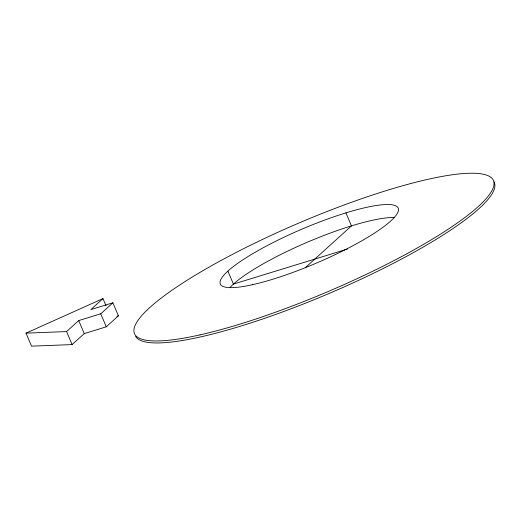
<?xml version="1.0" encoding="UTF-8"?>
<svg xmlns="http://www.w3.org/2000/svg" width="520" height="520" viewBox="0 0 520 520"><rect width="100%" height="100%" fill="white"/><g stroke="black" fill="none" stroke-linecap="round" stroke-linejoin="round"><path stroke-width="0.78" d="M26 333.151L66.573 331.572L78.702 320.58L100.744 313.807L112.879 302.815L118.424 315.822L106.294 326.814L84.253 333.587L72.118 344.578L31.551 346.157L26 333.151L102.966 298.603L106.054 305.832M102.966 298.603L90.838 309.595L112.879 302.815M305.201 267.793L351.475 225.881L345.93 212.875M116.903 316.29L118.424 315.822M347.373 249.08L233.422 284.102L227.87 271.096M100.744 313.807L106.294 326.814M78.702 320.58L84.253 333.587M66.573 331.572L72.118 344.578M230.152 287.313A96.733 18.46 -23.1 0 1 308.055 241.904A96.733 18.46 -23.1 0 1 394.231 217.522M494 181.877A195.143 37.239 -23.1 0 1 332.865 291.856A195.143 37.239 -23.1 0 1 135.629 336.291M200.025 334.861A195.143 37.239 -23.1 0 0 491.719 190.996A195.143 37.239 -23.1 0 0 250.153 245.414A195.143 37.239 -23.1 0 0 200.025 334.861M252.792 284.628A96.733 18.46 -23.1 0 0 397.378 213.317A96.733 18.46 -23.1 0 0 277.635 240.292A96.733 18.46 -23.1 0 0 252.792 284.628"/></g></svg>
